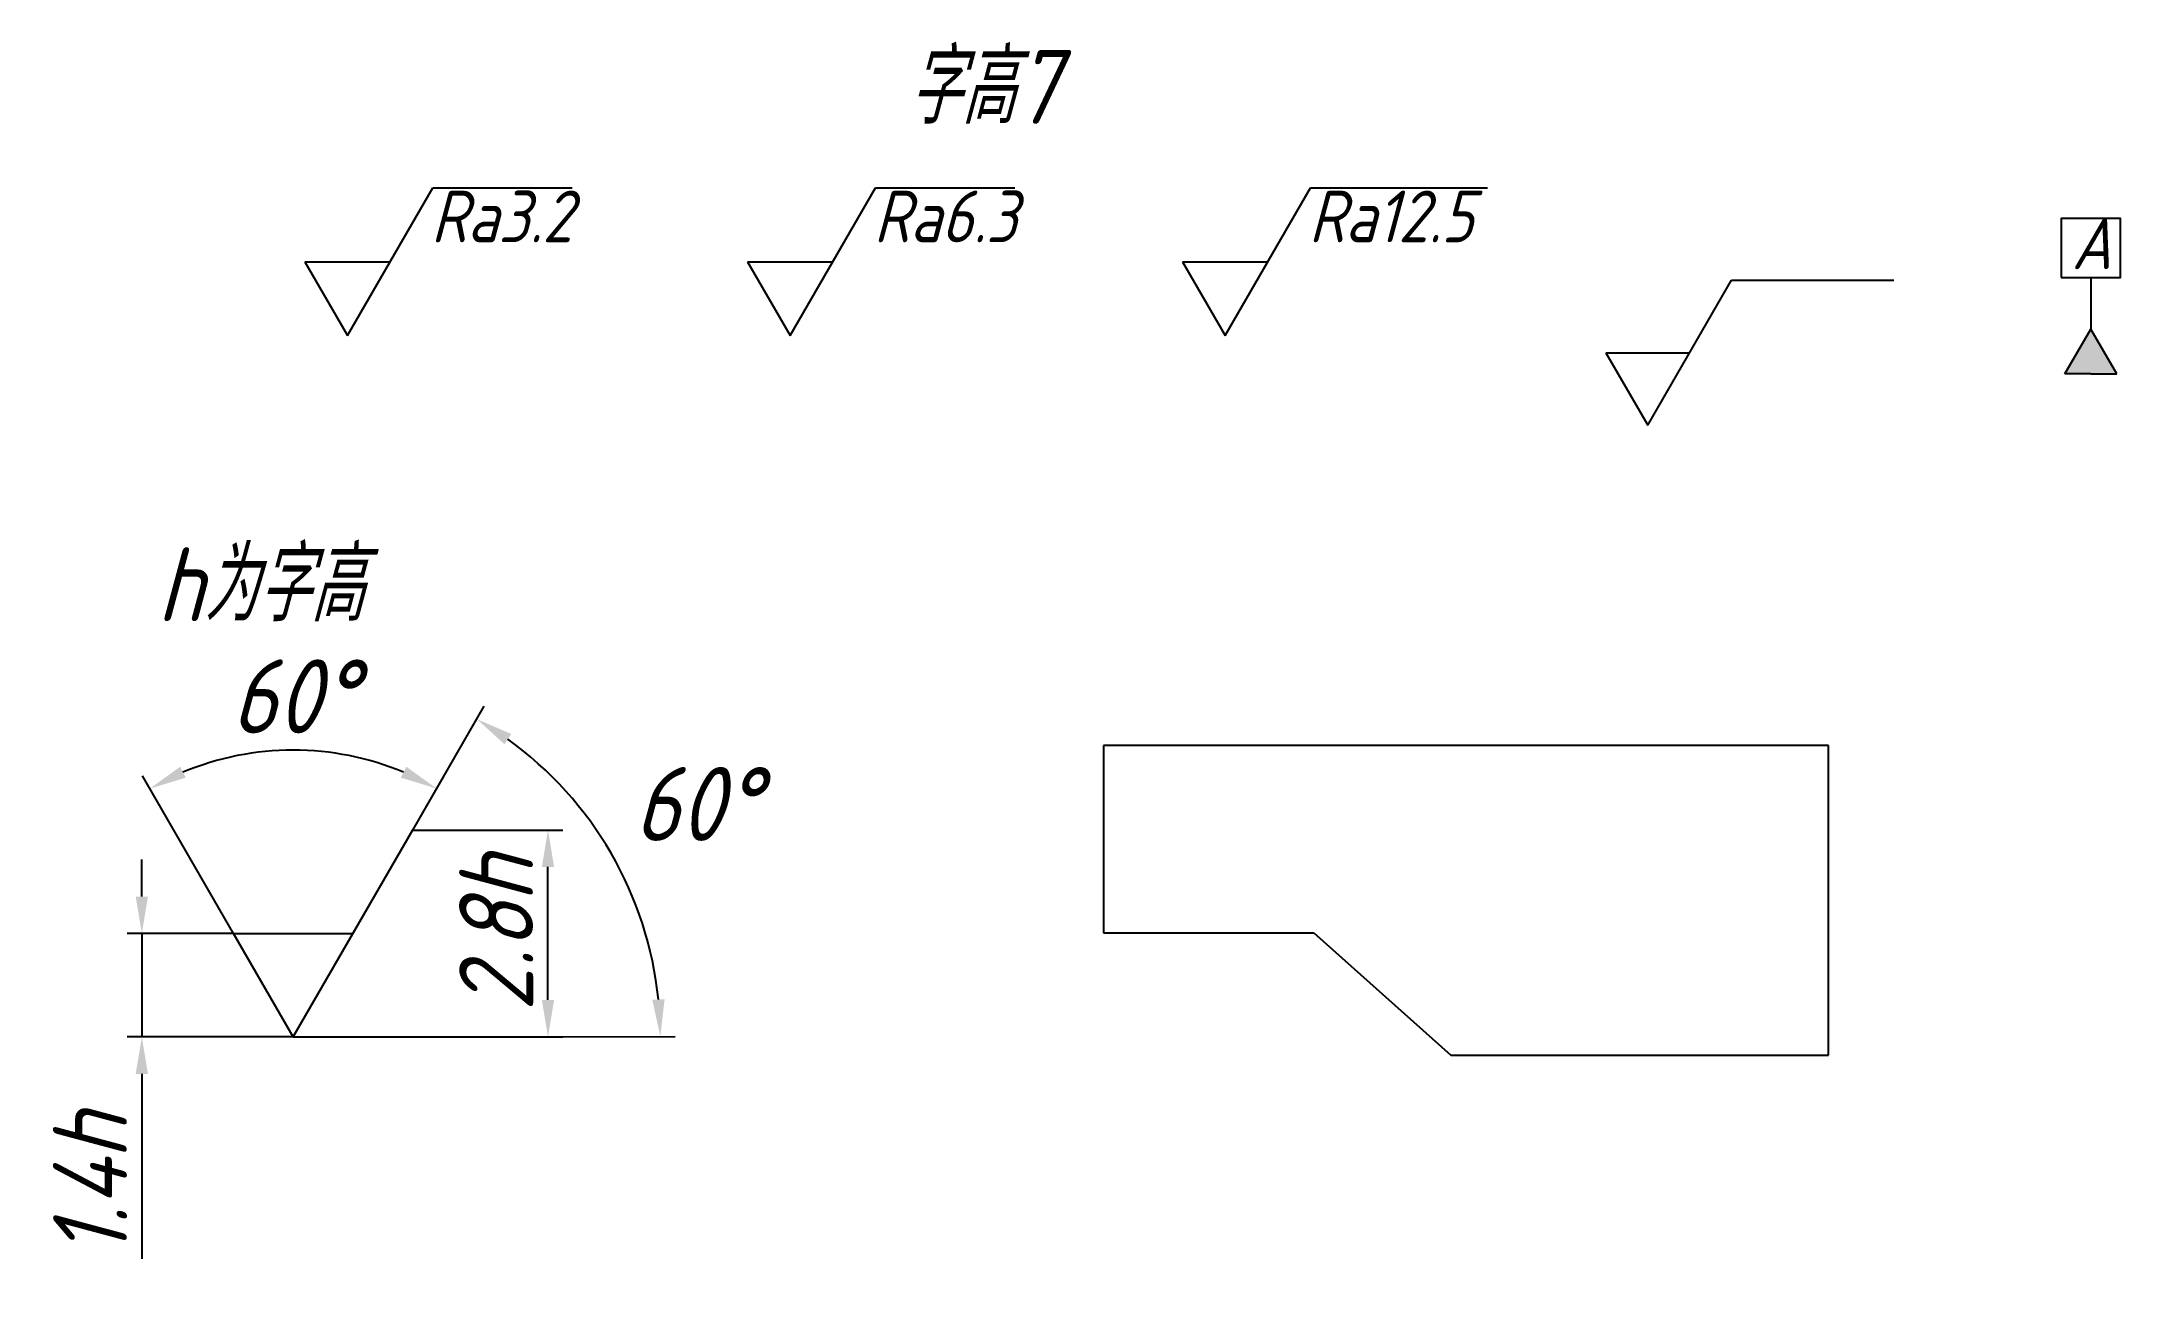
# Model space of a CAD drawing. Header units: millimetres. Extents: x 50 to 331, y 18 to 186.
import ezdxf

# ---------------------------------------------------------------- set-up
doc = ezdxf.new("R2010")
doc.units = ezdxf.units.MM
doc.layers.add('图层1', color=1, linetype='Continuous')
doc.layers.add('图层2', color=7, linetype='Continuous')
doc.styles.get("Standard").update_dxf_attribs({"font": 'gbeitc.shx', "bigfont": 'gbcbig.shx'})
doc.dimstyles.new('副本ISO-25', dxfattribs={"dimtxt": 10, "dimasz": 5, "dimexe": 2, "dimexo": 0, "dimgap": 2, "dimtad": 1, "dimdsep": 46, "dimtxsty": 'Standard', "dimcen": 2.5, "dimadec": 0, "dimazin": 0, "dimtfac": 1, "dimtmove": 0, "dimatfit": 3, "dimfxl": 0, "dimarcsym": 0})

# ---------------------------------------------------------------- blocks, each defined once
blk = doc.blocks.new('*D1')
at = {"layer": 'Defpoints', "color": 0}
for p in [(75.88, 65.72), (63.47, 51.72), (83.96, 51.72)]:
    blk.add_point(p, dxfattribs=at)
at = {"layer": '图层2', "color": 0, "lineweight": -2}
for p, q in [((63.47, 70.72), (63.47, 75.72)), ((75.88, 65.72), (61.47, 65.72)), ((63.47, 65.72), (63.47, 51.72)), ((83.96, 51.72), (61.47, 51.72)), ((63.47, 46.72), (63.47, 21.68))]:
    blk.add_line(p, q, dxfattribs=at)
at = {"layer": '图层2', "color": 0}
for points in [[(62.64, 70.72), (64.3, 70.72), (63.47, 65.72)], [(62.64, 46.72), (64.3, 46.72), (63.47, 51.72)]]:
    blk.add_solid(points, dxfattribs=at)
at = {"layer": '图层2', "color": 0, "insert": (56.47, 31.7), "char_height": 10, "attachment_point": 5, "rotation": 90}
blk.add_mtext('1.4h', dxfattribs=at)
blk = doc.blocks.new('*D2')
at = {"layer": 'Defpoints', "color": 0}
for p in [(100.13, 79.72), (118.42, 79.72), (83.96, 51.72)]:
    blk.add_point(p, dxfattribs=at)
at = {"layer": '图层2', "color": 0, "lineweight": -2}
for p, q in [((100.13, 79.72), (120.42, 79.72)), ((118.42, 56.72), (118.42, 74.72)), ((83.96, 51.72), (120.42, 51.72))]:
    blk.add_line(p, q, dxfattribs=at)
at = {"layer": '图层2', "color": 0}
for points in [[(117.59, 74.72), (119.25, 74.72), (118.42, 79.72)], [(117.59, 56.72), (119.25, 56.72), (118.42, 51.72)]]:
    blk.add_solid(points, dxfattribs=at)
at = {"layer": '图层2', "color": 0, "insert": (111.42, 65.72), "char_height": 10, "attachment_point": 5, "rotation": 90}
blk.add_mtext('2.8h', dxfattribs=at)
blk = doc.blocks.new('*D3')
at = {"layer": 'Defpoints', "color": 0}
for p in [(90.7, 89.94), (100.13, 79.72), (75.88, 65.72), (83.96, 51.72), (83.96, 51.72)]:
    blk.add_point(p, dxfattribs=at)
at = {"layer": '图层2', "color": 0, "lineweight": -2}
for p, q in [((75.88, 65.72), (63.56, 87.06)), ((100.13, 79.72), (104.37, 87.06))]:
    blk.add_line(p, q, dxfattribs=at)
blk.add_arc((83.96, 51.72), 38.81, 67.3873, 112.6127, dxfattribs=at)
at = {"layer": '图层2', "color": 0}
for points in [[(69.41, 86.8), (68.67, 88.29), (64.56, 85.33)], [(99.25, 88.29), (98.51, 86.8), (103.37, 85.33)]]:
    blk.add_solid(points, dxfattribs=at)
at = {"layer": '图层2', "color": 0, "insert": (83.96, 97.81), "char_height": 10, "attachment_point": 5}
blk.add_mtext('60°', dxfattribs=at)
blk = doc.blocks.new('*D4')
at = {"layer": 'Defpoints', "color": 0}
for p in [(100.13, 79.72), (130.61, 68.76), (83.96, 51.72), (83.96, 51.72), (96.52, 51.74)]:
    blk.add_point(p, dxfattribs=at)
at = {"layer": '图层2', "color": 0, "lineweight": -2}
for p, q in [((100.13, 79.72), (109.79, 96.46)), ((96.52, 51.74), (135.62, 51.8))]:
    blk.add_line(p, q, dxfattribs=at)
blk.add_arc((83.96, 51.72), 49.66, 5.8562, 54.2288, dxfattribs=at)
at = {"layer": '图层2', "color": 0}
for points in [[(112.54, 91.32), (113.44, 92.72), (108.79, 94.73)], [(134.2, 56.83), (132.53, 56.75), (133.62, 51.8)]]:
    blk.add_solid(points, dxfattribs=at)
at = {"layer": '图层2', "color": 0, "insert": (138.47, 83.25), "char_height": 10, "attachment_point": 5}
blk.add_mtext('60°', dxfattribs=at)

msp = doc.modelspace()

# ---------------------------------------------------------------- hatches: boundary and pattern name
at = {"layer": '图层1'}
msp.add_hatch(color=256, dxfattribs=at).paths.add_polyline_path([(327.157, 147.491), (323.657, 141.428), (327.157, 141.428), (330.657, 141.428)])

# ---------------------------------------------------------------- linework, layer by layer
for p, q in [((91.274, 146.619), (102.821, 166.619)), ((102.821, 166.619), (121.691, 166.619)), ((151.178, 146.619), (162.725, 166.619)), ((162.725, 166.619), (181.594, 166.619)), ((210.032, 146.619), (221.579, 166.619)), ((221.579, 166.619), (245.528, 166.619)), ((85.501, 156.619), (97.048, 156.619)), ((85.501, 156.619), (91.274, 146.619)), ((145.404, 156.619), (156.951, 156.619)), ((145.404, 156.619), (151.178, 146.619)), ((204.259, 156.619), (210.032, 146.619)), ((204.259, 156.619), (215.806, 156.619)), ((267.201, 134.507), (278.517, 154.107)), ((278.517, 154.107), (300.517, 154.107)), ((327.157, 154.491), (327.157, 147.491)), ((323.657, 141.428), (327.157, 147.491)), ((330.657, 141.428), (327.157, 147.491)), ((261.543, 144.307), (272.859, 144.307)), ((261.543, 144.307), (267.201, 134.507)), ((327.157, 141.428), (323.657, 141.428)), ((327.157, 141.428), (330.657, 141.428)), ((291.68, 91.169), (193.594, 91.169)), ((193.594, 91.169), (193.594, 65.815)), ((291.68, 49.252), (291.68, 91.169)), ((83.963, 51.724), (100.129, 79.724)), ((83.963, 51.724), (75.88, 65.724)), ((75.88, 65.724), (92.046, 65.724)), ((193.594, 65.815), (222.017, 65.815)), ((222.017, 65.815), (240.584, 49.252)), ((83.963, 51.724), (96.521, 51.743)), ((83.963, 51.724), (83.963, 51.724)), ((83.963, 51.724), (83.963, 51.724)), ((83.963, 51.724), (83.963, 51.724)), ((83.963, 51.724), (83.963, 51.724)), ((240.584, 49.252), (291.68, 49.252))]:
    msp.add_line(p, q, dxfattribs=at)
msp.add_lwpolyline([(323.157, 154.491), (331.157, 154.491), (331.157, 162.491), (323.157, 162.491)], close=True, dxfattribs=at)

# ---------------------------------------------------------------- texts
at = {"layer": '图层1', "color": 5}
for s, p in [('字高7', (167.056, 175.287)), ('h为字高', (65.489, 107.958))]:
    msp.add_text(s, height=10, dxfattribs=at).set_placement(p)
at = {"layer": '图层1'}
for s, p in [('Ra3.2', (102.552, 159.252)), ('Ra6.3', (162.455, 159.252)), ('Ra12.5', (221.31, 159.252)), ('A', (324.548, 155.62))]:
    msp.add_text(s, height=7, dxfattribs=at).set_placement(p)

# ---------------------------------------------------------------- dimensions: what is measured, and where the dimension line sits
at = {"layer": '图层2', "color": 5}
dim = msp.add_angular_dim_2l(base=(90.702, 89.942), line1=((83.963, 51.724), (100.129, 79.724)), line2=((83.963, 51.724), (75.88, 65.724)), dimstyle='副本ISO-25', dxfattribs=at)
dim.commit()
dim.dimension.update_dxf_attribs({"geometry": '*D3', "text_midpoint": (83.963, 97.807)})
dim = msp.add_angular_dim_2l(base=(130.612, 68.755), line1=((83.963, 51.724), (96.521, 51.743)), line2=((83.963, 51.724), (100.129, 79.724)), dimstyle='副本ISO-25', override={"dimtad": 2, "dimtih": 1, "dimtoh": 1}, dxfattribs=at)
dim.commit()
dim.dimension.update_dxf_attribs({"geometry": '*D4', "text_midpoint": (138.468, 83.247)})
for base, p1, p2, text, picture, middle in [((118.419, 79.724), (83.963, 51.724), (100.129, 79.724), '2.8h', '*D2', (111.419, 65.724)), ((63.469, 51.724), (75.88, 65.724), (83.963, 51.724), '1.4h', '*D1', (56.469, 31.704))]:
    dim = msp.add_linear_dim(base=base, p1=p1, p2=p2, angle=90, text=text, dimstyle='副本ISO-25', dxfattribs=at)
    dim.commit()
    dim.dimension.update_dxf_attribs({"geometry": picture, "text_midpoint": middle})

doc.saveas('drawing.dxf')
